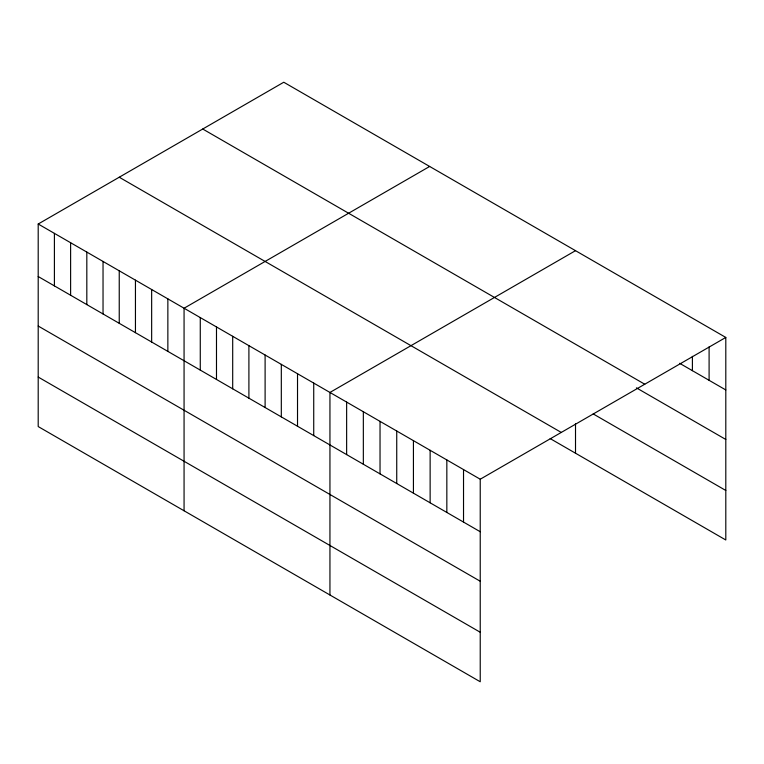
<?xml version="1.0" encoding="UTF-8"?>
<svg xmlns="http://www.w3.org/2000/svg" width="764" height="764" viewBox="0 0 764 764"><rect width="100%" height="100%" fill="white"/><g stroke="black" fill="none" stroke-linecap="round" stroke-linejoin="round"><path stroke-width="1.15" d="M38.2 224.014L480.231 479.219L480.231 681.765L38.2 426.56L38.2 224.014L283.769 82.235L725.8 337.44L725.8 539.986L550.185 438.593M429.645 166.457L184.067 308.236L184.067 510.782M575.512 250.668L329.943 392.448L329.943 594.994M480.231 479.219L725.8 337.44M679.635 363.301L725.8 389.955M202.737 129.02L644.759 384.225M636.412 387.854L725.8 439.462M593.189 413.916L725.8 490.469M119.241 177.229L561.263 432.434M38.2 276.53L480.231 531.734M38.2 326.037L480.231 581.242M38.2 377.053L480.231 632.248M709.097 346.894L709.097 380.31M692.404 356.349L692.404 370.674M575.512 423.743L575.512 453.214M463.528 469.573L463.528 522.089M446.835 459.938L446.835 512.453M430.132 450.292L430.132 502.808M413.429 440.656L413.429 493.162M396.736 431.011L396.736 483.526M380.033 421.375L380.033 473.881M363.339 411.729L363.339 464.245M346.636 402.093L346.636 454.599M313.727 383.089L313.727 435.604M297.521 373.739L297.521 426.245M281.314 364.38L281.314 416.886M265.108 355.021L265.108 407.527M248.902 345.662L248.902 398.178M232.695 336.303L232.695 388.819M216.489 326.944L216.489 379.46M200.273 317.595L200.273 370.101M167.86 298.877L167.86 351.383M151.654 289.518L151.654 342.033M135.448 280.159L135.448 332.674M119.241 270.8L119.241 323.315M103.035 261.441L103.035 313.956M86.819 252.091L86.819 304.597M70.613 242.732L70.613 295.238M54.406 233.373L54.406 285.889"/></g></svg>
